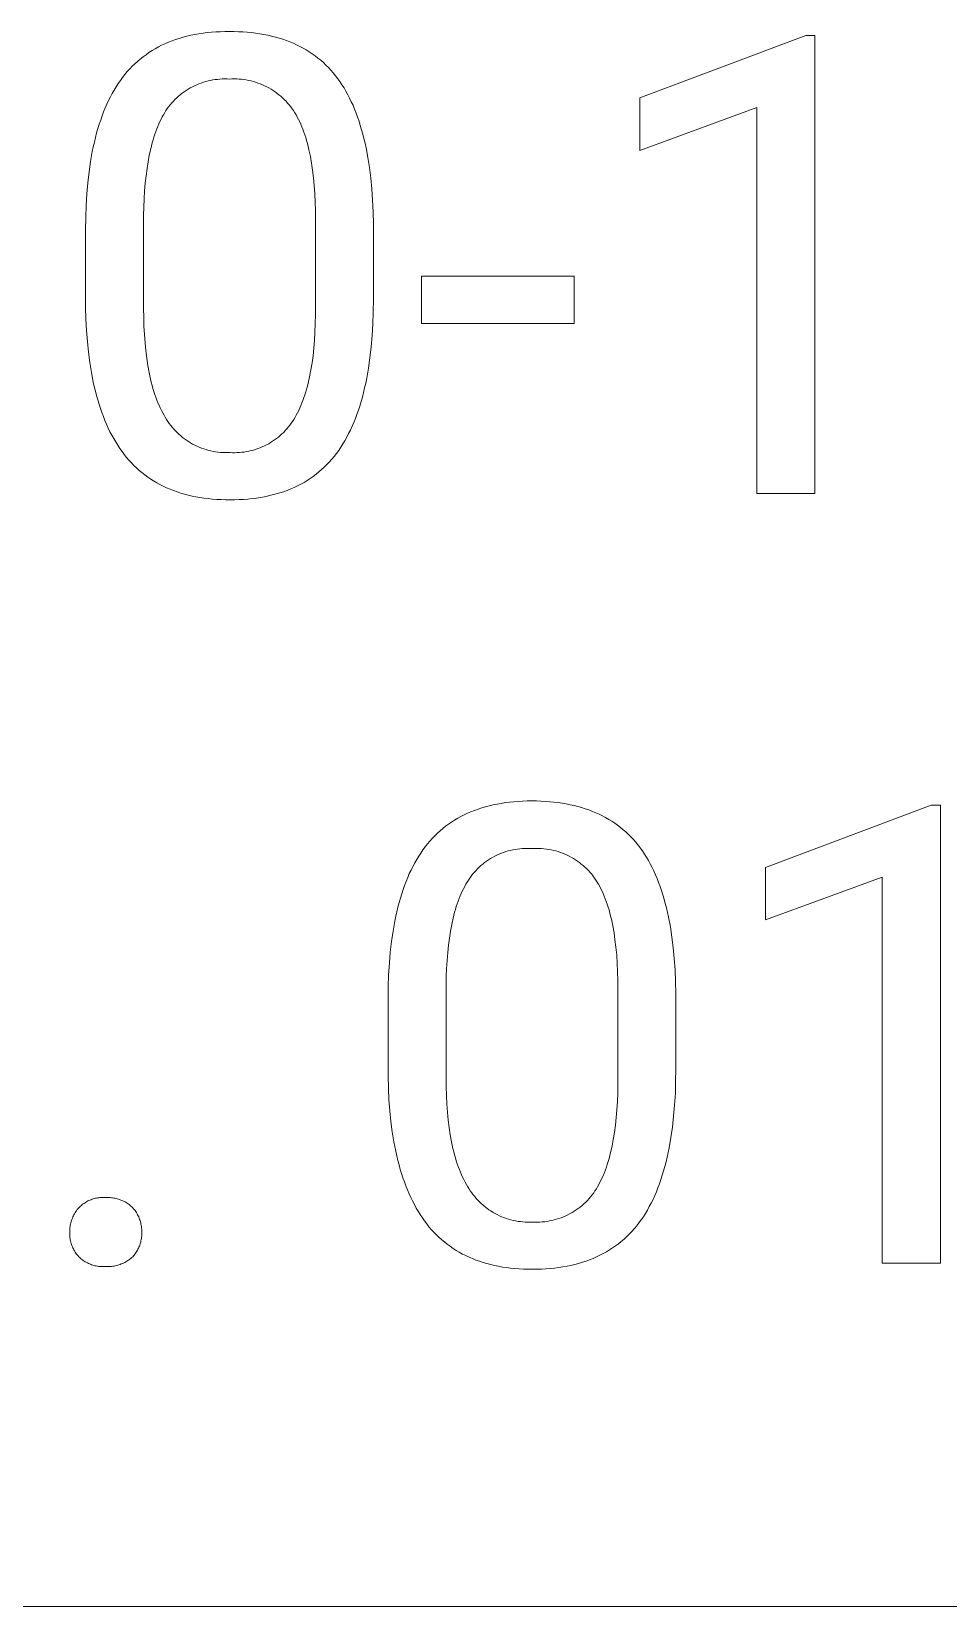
# Model space of a CAD drawing. Header units: millimetres. Extents: x -658 to 2773, y 81 to 2478.
# Drawn here: x 2006.7 to 2072.1, y 273.2 to 385.4 of the extents above; entities that cross this region are included whole.
import ezdxf

# ---------------------------------------------------------------- set-up
doc = ezdxf.new("R2010")
doc.units = ezdxf.units.MM
doc.header["$MEASUREMENT"] = 0
doc.layers.add('Domyślny', color=7, linetype='Continuous', true_color=0x000000)

msp = doc.modelspace()

# ---------------------------------------------------------------- linework, layer by layer
at = {"layer": 'Domyślny', "color": 18, "lineweight": 15, "true_color": 0x000000}
for p, q in [((2017.51, 385.02), (2017.78, 385.09)), ((2017.78, 385.09), (2018.06, 385.16)), ((2018.06, 385.16), (2018.34, 385.21)), ((2018.34, 385.21), (2018.63, 385.27)), ((2018.63, 385.27), (2018.93, 385.31)), ((2018.93, 385.31), (2019.23, 385.35)), ((2019.23, 385.35), (2019.53, 385.38)), ((2019.53, 385.38), (2019.84, 385.4)), ((2019.84, 385.4), (2020.16, 385.42)), ((2020.16, 385.42), (2020.48, 385.43)), ((2020.48, 385.43), (2020.81, 385.43)), ((2020.81, 385.43), (2021.14, 385.43)), ((2021.14, 385.43), (2021.46, 385.42)), ((2021.46, 385.42), (2021.77, 385.4)), ((2021.77, 385.4), (2022.08, 385.38)), ((2022.08, 385.38), (2022.39, 385.35)), ((2022.39, 385.35), (2022.68, 385.31)), ((2022.68, 385.31), (2022.98, 385.27)), ((2022.98, 385.27), (2023.26, 385.22)), ((2023.26, 385.22), (2023.55, 385.17)), ((2023.55, 385.17), (2023.82, 385.1)), ((2023.82, 385.1), (2024.09, 385.04)), ((2024.09, 385.04), (2024.36, 384.96)), ((2050.06, 380.7), (2061.88, 385.14)), ((2061.88, 385.14), (2062.53, 385.14)), ((2062.53, 385.14), (2062.53, 352.5)), ((2014.87, 383.78), (2015.08, 383.93)), ((2015.08, 383.93), (2015.3, 384.07)), ((2015.3, 384.07), (2015.52, 384.2)), ((2015.52, 384.2), (2015.75, 384.33)), ((2015.75, 384.33), (2015.98, 384.45)), ((2015.98, 384.45), (2016.22, 384.56)), ((2016.22, 384.56), (2016.47, 384.67)), ((2016.47, 384.67), (2016.72, 384.76)), ((2016.72, 384.76), (2016.98, 384.86)), ((2016.98, 384.86), (2017.24, 384.94)), ((2017.24, 384.94), (2017.51, 385.02)), ((2024.36, 384.96), (2024.62, 384.88)), ((2024.62, 384.88), (2024.87, 384.79)), ((2024.87, 384.79), (2025.12, 384.69)), ((2025.12, 384.69), (2025.37, 384.59)), ((2025.37, 384.59), (2025.6, 384.48)), ((2025.6, 384.48), (2025.84, 384.37)), ((2025.84, 384.37), (2026.07, 384.25)), ((2026.07, 384.25), (2026.29, 384.12)), ((2026.29, 384.12), (2026.5, 383.99)), ((2026.5, 383.99), (2026.72, 383.84)), ((2013.71, 382.76), (2013.89, 382.95)), ((2013.89, 382.95), (2014.07, 383.13)), ((2014.07, 383.13), (2014.26, 383.3)), ((2014.26, 383.3), (2014.46, 383.47)), ((2014.46, 383.47), (2014.66, 383.63)), ((2014.66, 383.63), (2014.87, 383.78)), ((2026.72, 383.84), (2026.92, 383.7)), ((2026.92, 383.7), (2027.12, 383.54)), ((2027.12, 383.54), (2027.32, 383.38)), ((2027.32, 383.38), (2027.51, 383.22)), ((2027.51, 383.22), (2027.69, 383.04)), ((2027.69, 383.04), (2027.87, 382.86)), ((2027.87, 382.86), (2028.04, 382.67)), ((2012.74, 381.5), (2012.89, 381.73)), ((2012.89, 381.73), (2013.04, 381.95)), ((2013.04, 381.95), (2013.2, 382.16)), ((2013.2, 382.16), (2013.36, 382.37)), ((2013.36, 382.37), (2013.53, 382.57)), ((2013.53, 382.57), (2013.71, 382.76)), ((2018.64, 381.7), (2018.48, 381.64)), ((2018.8, 381.76), (2018.64, 381.7)), ((2018.96, 381.82), (2018.8, 381.76)), ((2019.12, 381.87), (2018.96, 381.82)), ((2019.29, 381.91), (2019.12, 381.87)), ((2019.45, 381.95), (2019.29, 381.91)), ((2019.62, 381.98), (2019.45, 381.95)), ((2019.79, 382), (2019.62, 381.98)), ((2019.96, 382.02), (2019.79, 382)), ((2020.13, 382.04), (2019.96, 382.02)), ((2020.3, 382.05), (2020.13, 382.04)), ((2020.47, 382.05), (2020.3, 382.05)), ((2020.64, 382.05), (2020.47, 382.05)), ((2020.81, 382.04), (2020.64, 382.05)), ((2020.98, 382.05), (2020.81, 382.04)), ((2021.16, 382.05), (2020.98, 382.05)), ((2021.33, 382.05), (2021.16, 382.05)), ((2021.5, 382.04), (2021.33, 382.05)), ((2021.67, 382.03), (2021.5, 382.04)), ((2021.84, 382), (2021.67, 382.03)), ((2022.01, 381.98), (2021.84, 382)), ((2022.18, 381.95), (2022.01, 381.98)), ((2022.35, 381.91), (2022.18, 381.95)), ((2022.52, 381.87), (2022.35, 381.91)), ((2022.68, 381.82), (2022.52, 381.87)), ((2022.84, 381.76), (2022.68, 381.82)), ((2023.01, 381.7), (2022.84, 381.76)), ((2023.16, 381.64), (2023.01, 381.7)), ((2028.04, 382.67), (2028.21, 382.48)), ((2028.21, 382.48), (2028.38, 382.28)), ((2028.38, 382.28), (2028.53, 382.07)), ((2028.53, 382.07), (2028.69, 381.86)), ((2028.69, 381.86), (2028.83, 381.64)), ((2012.2, 380.51), (2012.33, 380.77)), ((2012.33, 380.77), (2012.46, 381.02)), ((2012.46, 381.02), (2012.6, 381.26)), ((2012.6, 381.26), (2012.74, 381.5)), ((2016.93, 380.59), (2016.82, 380.47)), ((2017.06, 380.71), (2016.93, 380.59)), ((2017.18, 380.82), (2017.06, 380.71)), ((2017.31, 380.93), (2017.18, 380.82)), ((2017.45, 381.04), (2017.31, 380.93)), ((2017.59, 381.14), (2017.45, 381.04)), ((2017.73, 381.23), (2017.59, 381.14)), ((2017.87, 381.32), (2017.73, 381.23)), ((2018.02, 381.41), (2017.87, 381.32)), ((2018.17, 381.49), (2018.02, 381.41)), ((2018.32, 381.57), (2018.17, 381.49)), ((2018.48, 381.64), (2018.32, 381.57)), ((2023.32, 381.57), (2023.16, 381.64)), ((2023.48, 381.49), (2023.32, 381.57)), ((2023.63, 381.41), (2023.48, 381.49)), ((2023.78, 381.32), (2023.63, 381.41)), ((2023.92, 381.23), (2023.78, 381.32)), ((2024.07, 381.13), (2023.92, 381.23)), ((2024.2, 381.03), (2024.07, 381.13)), ((2024.34, 380.93), (2024.2, 381.03)), ((2024.47, 380.82), (2024.34, 380.93)), ((2024.6, 380.7), (2024.47, 380.82)), ((2024.72, 380.58), (2024.6, 380.7)), ((2024.85, 380.46), (2024.72, 380.58)), ((2028.83, 381.64), (2028.98, 381.41)), ((2028.98, 381.41), (2029.11, 381.18)), ((2029.11, 381.18), (2029.25, 380.93)), ((2029.25, 380.93), (2029.37, 380.69)), ((2029.37, 380.69), (2029.5, 380.43)), ((2050.06, 376.96), (2050.06, 380.7)), ((2011.74, 379.41), (2011.85, 379.7)), ((2011.85, 379.7), (2011.96, 379.98)), ((2011.96, 379.98), (2012.08, 380.25)), ((2012.08, 380.25), (2012.2, 380.51)), ((2016.11, 379.5), (2016.02, 379.34)), ((2016.2, 379.65), (2016.11, 379.5)), ((2016.29, 379.8), (2016.2, 379.65)), ((2016.38, 379.94), (2016.29, 379.8)), ((2016.48, 380.07), (2016.38, 379.94)), ((2016.59, 380.21), (2016.48, 380.07)), ((2016.7, 380.34), (2016.59, 380.21)), ((2016.82, 380.47), (2016.7, 380.34)), ((2024.96, 380.33), (2024.85, 380.46)), ((2025.07, 380.2), (2024.96, 380.33)), ((2025.18, 380.07), (2025.07, 380.2)), ((2025.28, 379.93), (2025.18, 380.07)), ((2025.38, 379.79), (2025.28, 379.93)), ((2025.47, 379.64), (2025.38, 379.79)), ((2025.56, 379.49), (2025.47, 379.64)), ((2025.65, 379.33), (2025.56, 379.49)), ((2029.5, 380.43), (2029.62, 380.17)), ((2029.62, 380.17), (2029.73, 379.89)), ((2029.73, 379.89), (2029.84, 379.62)), ((2029.84, 379.62), (2029.95, 379.33)), ((2058.39, 380.01), (2050.06, 376.96)), ((2058.39, 352.5), (2058.39, 380.01)), ((2011.35, 378.2), (2011.44, 378.51)), ((2011.44, 378.51), (2011.54, 378.82)), ((2011.54, 378.82), (2011.64, 379.12)), ((2011.64, 379.12), (2011.74, 379.41)), ((2015.56, 378.3), (2015.5, 378.11)), ((2015.63, 378.49), (2015.56, 378.3)), ((2015.7, 378.67), (2015.63, 378.49)), ((2015.78, 378.84), (2015.7, 378.67)), ((2015.86, 379.02), (2015.78, 378.84)), ((2015.94, 379.18), (2015.86, 379.02)), ((2016.02, 379.34), (2015.94, 379.18)), ((2025.74, 379.17), (2025.65, 379.33)), ((2025.82, 379), (2025.74, 379.17)), ((2025.9, 378.82), (2025.82, 379)), ((2025.97, 378.64), (2025.9, 378.82)), ((2026.05, 378.46), (2025.97, 378.64)), ((2026.12, 378.26), (2026.05, 378.46)), ((2029.95, 379.33), (2030.05, 379.04)), ((2030.05, 379.04), (2030.14, 378.74)), ((2030.14, 378.74), (2030.23, 378.43)), ((2030.23, 378.43), (2030.32, 378.12)), ((2011.04, 376.87), (2011.11, 377.21)), ((2011.11, 377.21), (2011.19, 377.55)), ((2011.19, 377.55), (2011.27, 377.87)), ((2011.27, 377.87), (2011.35, 378.2)), ((2015.25, 377.29), (2015.2, 377.07)), ((2015.31, 377.5), (2015.25, 377.29)), ((2015.37, 377.71), (2015.31, 377.5)), ((2015.43, 377.91), (2015.37, 377.71)), ((2015.5, 378.11), (2015.43, 377.91)), ((2026.18, 378.07), (2026.12, 378.26)), ((2026.25, 377.87), (2026.18, 378.07)), ((2026.31, 377.66), (2026.25, 377.87)), ((2026.37, 377.44), (2026.31, 377.66)), ((2026.43, 377.23), (2026.37, 377.44)), ((2026.48, 377), (2026.43, 377.23)), ((2030.32, 378.12), (2030.4, 377.8)), ((2030.4, 377.8), (2030.48, 377.47)), ((2030.48, 377.47), (2030.55, 377.14)), ((2010.81, 375.42), (2010.91, 376.16)), ((2010.91, 376.16), (2011.04, 376.87)), ((2015.01, 376.15), (2014.94, 375.66)), ((2015.1, 376.62), (2015.01, 376.15)), ((2015.2, 377.07), (2015.1, 376.62)), ((2026.58, 376.53), (2026.48, 377)), ((2026.66, 376.05), (2026.58, 376.53)), ((2030.55, 377.14), (2030.68, 376.45)), ((2030.68, 376.45), (2030.79, 375.73)), ((2010.72, 374.65), (2010.81, 375.42)), ((2014.87, 375.15), (2014.81, 374.62)), ((2014.94, 375.66), (2014.87, 375.15)), ((2026.74, 375.54), (2026.66, 376.05)), ((2026.8, 375), (2026.74, 375.54)), ((2026.85, 374.45), (2026.8, 375)), ((2030.79, 375.73), (2030.89, 374.98)), ((2030.89, 374.98), (2030.96, 374.21)), ((2010.6, 373.03), (2010.65, 373.86)), ((2010.65, 373.86), (2010.72, 374.65)), ((2014.77, 374.07), (2014.73, 373.5)), ((2014.81, 374.62), (2014.77, 374.07)), ((2026.89, 373.87), (2026.85, 374.45)), ((2026.92, 373.27), (2026.89, 373.87)), ((2030.96, 374.21), (2031.02, 373.4)), ((2010.57, 372.18), (2010.6, 373.03)), ((2014.71, 372.92), (2014.7, 372.31)), ((2014.73, 373.5), (2014.71, 372.92)), ((2026.94, 372.64), (2026.92, 373.27)), ((2031.02, 373.4), (2031.05, 372.57)), ((2010.56, 371.3), (2010.57, 372.18)), ((2014.7, 372.31), (2014.7, 365.7)), ((2026.95, 372), (2026.94, 372.64)), ((2026.95, 365.24), (2026.95, 372)), ((2031.05, 372.57), (2031.07, 371.71)), ((2031.07, 371.71), (2031.07, 366.35)), ((2010.56, 365.79), (2010.56, 371.3)), ((2034.49, 364.62), (2034.49, 367.99)), ((2034.49, 367.99), (2045.38, 367.99)), ((2045.38, 367.99), (2045.38, 364.62)), ((2031.07, 366.35), (2031.06, 365.46)), ((2010.59, 364.95), (2010.56, 365.79)), ((2010.63, 364.13), (2010.59, 364.95)), ((2014.7, 365.7), (2014.71, 365.06)), ((2014.71, 365.06), (2014.72, 364.43)), ((2026.93, 364.61), (2026.95, 365.24)), ((2031.06, 365.46), (2031.03, 364.6)), ((2010.69, 363.34), (2010.63, 364.13)), ((2014.72, 364.43), (2014.75, 363.83)), ((2014.75, 363.83), (2014.8, 363.25)), ((2026.87, 363.42), (2026.91, 364.01)), ((2026.91, 364.01), (2026.93, 364.61)), ((2030.98, 363.76), (2030.92, 362.96)), ((2031.03, 364.6), (2030.98, 363.76)), ((2045.38, 364.62), (2034.49, 364.62)), ((2010.76, 362.58), (2010.69, 363.34)), ((2010.86, 361.85), (2010.76, 362.58)), ((2014.8, 363.25), (2014.85, 362.69)), ((2014.85, 362.69), (2014.92, 362.15)), ((2026.77, 362.32), (2026.82, 362.86)), ((2026.82, 362.86), (2026.87, 363.42)), ((2030.92, 362.96), (2030.83, 362.18)), ((2010.98, 361.14), (2010.86, 361.85)), ((2014.92, 362.15), (2014.99, 361.63)), ((2014.99, 361.63), (2015.09, 361.13)), ((2026.62, 361.31), (2026.7, 361.81)), ((2026.7, 361.81), (2026.77, 362.32)), ((2030.83, 362.18), (2030.72, 361.44)), ((2011.11, 360.45), (2010.98, 361.14)), ((2011.18, 360.12), (2011.11, 360.45)), ((2015.09, 361.13), (2015.19, 360.66)), ((2015.19, 360.66), (2015.24, 360.43)), ((2015.24, 360.43), (2015.3, 360.2)), ((2026.37, 360.16), (2026.42, 360.38)), ((2026.42, 360.38), (2026.53, 360.83)), ((2026.53, 360.83), (2026.62, 361.31)), ((2030.53, 360.37), (2030.45, 360.03)), ((2030.6, 360.72), (2030.53, 360.37)), ((2030.72, 361.44), (2030.6, 360.72)), ((2011.26, 359.8), (2011.18, 360.12)), ((2011.34, 359.48), (2011.26, 359.8)), ((2011.43, 359.17), (2011.34, 359.48)), ((2015.3, 360.2), (2015.36, 359.99)), ((2015.36, 359.99), (2015.43, 359.77)), ((2015.43, 359.77), (2015.5, 359.56)), ((2015.5, 359.56), (2015.57, 359.36)), ((2015.57, 359.36), (2015.64, 359.16)), ((2026.05, 359.14), (2026.12, 359.34)), ((2026.12, 359.34), (2026.19, 359.53)), ((2026.19, 359.53), (2026.25, 359.74)), ((2026.25, 359.74), (2026.31, 359.95)), ((2026.31, 359.95), (2026.37, 360.16)), ((2030.29, 359.37), (2030.2, 359.05)), ((2030.37, 359.7), (2030.29, 359.37)), ((2030.45, 360.03), (2030.37, 359.7)), ((2011.52, 358.86), (2011.43, 359.17)), ((2011.62, 358.56), (2011.52, 358.86)), ((2011.72, 358.27), (2011.62, 358.56)), ((2011.83, 357.99), (2011.72, 358.27)), ((2015.64, 359.16), (2015.72, 358.97)), ((2015.72, 358.97), (2015.8, 358.79)), ((2015.8, 358.79), (2015.88, 358.6)), ((2015.88, 358.6), (2015.97, 358.43)), ((2015.97, 358.43), (2016.06, 358.26)), ((2016.06, 358.26), (2016.15, 358.09)), ((2016.15, 358.09), (2016.24, 357.94)), ((2025.49, 357.94), (2025.58, 358.09)), ((2025.58, 358.09), (2025.67, 358.26)), ((2025.67, 358.26), (2025.75, 358.42)), ((2025.75, 358.42), (2025.83, 358.6)), ((2025.83, 358.6), (2025.91, 358.77)), ((2025.91, 358.77), (2025.98, 358.96)), ((2025.98, 358.96), (2026.05, 359.14)), ((2029.9, 358.14), (2029.8, 357.85)), ((2030.01, 358.44), (2029.9, 358.14)), ((2030.11, 358.74), (2030.01, 358.44)), ((2030.2, 359.05), (2030.11, 358.74)), ((2011.94, 357.71), (2011.83, 357.99)), ((2012.06, 357.44), (2011.94, 357.71)), ((2012.18, 357.17), (2012.06, 357.44)), ((2012.3, 356.91), (2012.18, 357.17)), ((2016.24, 357.94), (2016.33, 357.79)), ((2016.33, 357.79), (2016.42, 357.64)), ((2016.42, 357.64), (2016.52, 357.5)), ((2016.52, 357.5), (2016.63, 357.36)), ((2016.63, 357.36), (2016.73, 357.23)), ((2016.73, 357.23), (2016.85, 357.1)), ((2016.85, 357.1), (2016.96, 356.97)), ((2016.96, 356.97), (2017.09, 356.85)), ((2024.68, 356.86), (2024.79, 356.99)), ((2024.79, 356.99), (2024.91, 357.11)), ((2024.91, 357.11), (2025.01, 357.24)), ((2025.01, 357.24), (2025.12, 357.37)), ((2025.12, 357.37), (2025.22, 357.51)), ((2025.22, 357.51), (2025.31, 357.64)), ((2025.31, 357.64), (2025.4, 357.79)), ((2025.4, 357.79), (2025.49, 357.94)), ((2029.44, 357.03), (2029.31, 356.77)), ((2029.56, 357.3), (2029.44, 357.03)), ((2029.68, 357.57), (2029.56, 357.3)), ((2029.8, 357.85), (2029.68, 357.57)), ((2012.43, 356.66), (2012.3, 356.91)), ((2012.57, 356.42), (2012.43, 356.66)), ((2012.71, 356.18), (2012.57, 356.42)), ((2012.85, 355.95), (2012.71, 356.18)), ((2013, 355.72), (2012.85, 355.95)), ((2017.09, 356.85), (2017.21, 356.73)), ((2017.21, 356.73), (2017.34, 356.61)), ((2017.34, 356.61), (2017.47, 356.5)), ((2017.47, 356.5), (2017.61, 356.4)), ((2017.61, 356.4), (2017.75, 356.3)), ((2017.75, 356.3), (2017.9, 356.2)), ((2017.9, 356.2), (2018.04, 356.11)), ((2018.04, 356.11), (2018.19, 356.03)), ((2018.19, 356.03), (2018.35, 355.95)), ((2018.35, 355.95), (2018.5, 355.87)), ((2018.5, 355.87), (2018.66, 355.8)), ((2023.15, 355.83), (2023.31, 355.9)), ((2023.31, 355.9), (2023.46, 355.97)), ((2023.46, 355.97), (2023.61, 356.05)), ((2023.61, 356.05), (2023.75, 356.14)), ((2023.75, 356.14), (2023.89, 356.23)), ((2023.89, 356.23), (2024.03, 356.32)), ((2024.03, 356.32), (2024.17, 356.42)), ((2024.17, 356.42), (2024.3, 356.53)), ((2024.3, 356.53), (2024.43, 356.64)), ((2024.43, 356.64), (2024.55, 356.75)), ((2024.55, 356.75), (2024.68, 356.86)), ((2028.9, 356.04), (2028.75, 355.81)), ((2029.04, 356.27), (2028.9, 356.04)), ((2029.18, 356.52), (2029.04, 356.27)), ((2029.31, 356.77), (2029.18, 356.52)), ((2013.16, 355.5), (2013, 355.72)), ((2013.32, 355.29), (2013.16, 355.5)), ((2013.48, 355.08), (2013.32, 355.29)), ((2013.65, 354.88), (2013.48, 355.08)), ((2013.83, 354.69), (2013.65, 354.88)), ((2018.66, 355.8), (2018.82, 355.74)), ((2018.82, 355.74), (2018.98, 355.68)), ((2018.98, 355.68), (2019.15, 355.63)), ((2019.15, 355.63), (2019.32, 355.58)), ((2019.32, 355.58), (2019.48, 355.54)), ((2019.48, 355.54), (2019.65, 355.5)), ((2019.65, 355.5), (2019.82, 355.47)), ((2019.82, 355.47), (2019.99, 355.45)), ((2019.99, 355.45), (2020.17, 355.43)), ((2020.17, 355.43), (2020.34, 355.42)), ((2020.34, 355.42), (2020.51, 355.42)), ((2020.51, 355.42), (2020.68, 355.42)), ((2020.68, 355.42), (2020.86, 355.42)), ((2020.86, 355.42), (2021.03, 355.41)), ((2021.03, 355.41), (2021.19, 355.41)), ((2021.19, 355.41), (2021.36, 355.42)), ((2021.36, 355.42), (2021.53, 355.43)), ((2021.53, 355.43), (2021.7, 355.44)), ((2021.7, 355.44), (2021.86, 355.46)), ((2021.86, 355.46), (2022.03, 355.49)), ((2022.03, 355.49), (2022.2, 355.52)), ((2022.2, 355.52), (2022.36, 355.56)), ((2022.36, 355.56), (2022.52, 355.6)), ((2022.52, 355.6), (2022.68, 355.65)), ((2022.68, 355.65), (2022.84, 355.7)), ((2022.84, 355.7), (2023, 355.76)), ((2023, 355.76), (2023.15, 355.83)), ((2027.94, 354.75), (2027.76, 354.57)), ((2028.11, 354.95), (2027.94, 354.75)), ((2028.28, 355.15), (2028.11, 354.95)), ((2028.44, 355.36), (2028.28, 355.15)), ((2028.6, 355.58), (2028.44, 355.36)), ((2028.75, 355.81), (2028.6, 355.58)), ((2014.01, 354.51), (2013.83, 354.69)), ((2014.19, 354.33), (2014.01, 354.51)), ((2014.38, 354.15), (2014.19, 354.33)), ((2014.58, 353.99), (2014.38, 354.15)), ((2014.78, 353.83), (2014.58, 353.99)), ((2014.99, 353.68), (2014.78, 353.83)), ((2015.2, 353.53), (2014.99, 353.68)), ((2026.78, 353.72), (2026.57, 353.57)), ((2026.99, 353.88), (2026.78, 353.72)), ((2027.19, 354.04), (2026.99, 353.88)), ((2027.38, 354.21), (2027.19, 354.04)), ((2027.57, 354.38), (2027.38, 354.21)), ((2027.76, 354.57), (2027.57, 354.38)), ((2015.41, 353.4), (2015.2, 353.53)), ((2015.64, 353.27), (2015.41, 353.4)), ((2015.86, 353.14), (2015.64, 353.27)), ((2016.1, 353.02), (2015.86, 353.14)), ((2016.33, 352.91), (2016.1, 353.02)), ((2016.58, 352.81), (2016.33, 352.91)), ((2016.83, 352.71), (2016.58, 352.81)), ((2017.08, 352.62), (2016.83, 352.71)), ((2017.34, 352.54), (2017.08, 352.62)), ((2017.6, 352.46), (2017.34, 352.54)), ((2024.41, 352.55), (2024.15, 352.47)), ((2024.67, 352.63), (2024.41, 352.55)), ((2024.93, 352.73), (2024.67, 352.63)), ((2025.18, 352.83), (2024.93, 352.73)), ((2025.42, 352.93), (2025.18, 352.83)), ((2025.66, 353.05), (2025.42, 352.93)), ((2025.9, 353.17), (2025.66, 353.05)), ((2026.13, 353.3), (2025.9, 353.17)), ((2026.35, 353.43), (2026.13, 353.3)), ((2026.57, 353.57), (2026.35, 353.43)), ((2062.53, 352.5), (2058.39, 352.5)), ((2017.87, 352.39), (2017.6, 352.46)), ((2018.15, 352.32), (2017.87, 352.39)), ((2018.43, 352.27), (2018.15, 352.32)), ((2018.71, 352.22), (2018.43, 352.27)), ((2019, 352.17), (2018.71, 352.22)), ((2019.3, 352.14), (2019, 352.17)), ((2019.6, 352.11), (2019.3, 352.14)), ((2019.91, 352.08), (2019.6, 352.11)), ((2020.22, 352.07), (2019.91, 352.08)), ((2020.54, 352.06), (2020.22, 352.07)), ((2020.86, 352.05), (2020.54, 352.06)), ((2021.18, 352.06), (2020.86, 352.05)), ((2021.5, 352.07), (2021.18, 352.06)), ((2021.82, 352.08), (2021.5, 352.07)), ((2022.13, 352.11), (2021.82, 352.08)), ((2022.43, 352.14), (2022.13, 352.11)), ((2022.73, 352.18), (2022.43, 352.14)), ((2023.03, 352.22), (2022.73, 352.18)), ((2023.31, 352.27), (2023.03, 352.22)), ((2023.6, 352.33), (2023.31, 352.27)), ((2023.87, 352.4), (2023.6, 352.33)), ((2024.15, 352.47), (2023.87, 352.4)), ((2038.53, 330.01), (2038.79, 330.1)), ((2038.79, 330.1), (2039.06, 330.18)), ((2039.06, 330.18), (2039.33, 330.25)), ((2039.33, 330.25), (2039.61, 330.31)), ((2039.61, 330.31), (2039.9, 330.37)), ((2039.9, 330.37), (2040.18, 330.42)), ((2040.18, 330.42), (2040.48, 330.47)), ((2040.48, 330.47), (2040.78, 330.5)), ((2040.78, 330.5), (2041.09, 330.53)), ((2041.09, 330.53), (2041.4, 330.56)), ((2041.4, 330.56), (2041.71, 330.58)), ((2041.71, 330.58), (2042.04, 330.59)), ((2042.04, 330.59), (2042.37, 330.59)), ((2042.37, 330.59), (2042.69, 330.59)), ((2042.69, 330.59), (2043.01, 330.58)), ((2043.01, 330.58), (2043.33, 330.56)), ((2043.33, 330.56), (2043.64, 330.54)), ((2043.64, 330.54), (2043.94, 330.51)), ((2043.94, 330.51), (2044.24, 330.47)), ((2044.24, 330.47), (2044.53, 330.43)), ((2044.53, 330.43), (2044.82, 330.38)), ((2044.82, 330.38), (2045.1, 330.32)), ((2045.1, 330.32), (2045.38, 330.26)), ((2045.38, 330.26), (2045.65, 330.19)), ((2045.65, 330.19), (2045.91, 330.12)), ((2045.91, 330.12), (2046.17, 330.04)), ((2046.17, 330.04), (2046.43, 329.95)), ((2059.01, 325.86), (2070.83, 330.29)), ((2070.83, 330.29), (2071.48, 330.29)), ((2071.48, 330.29), (2071.48, 297.65)), ((2036.22, 328.79), (2036.42, 328.94)), ((2036.42, 328.94), (2036.63, 329.09)), ((2036.63, 329.09), (2036.85, 329.23)), ((2036.85, 329.23), (2037.08, 329.36)), ((2037.08, 329.36), (2037.3, 329.49)), ((2037.3, 329.49), (2037.54, 329.6)), ((2037.54, 329.6), (2037.78, 329.72)), ((2037.78, 329.72), (2038.02, 329.82)), ((2038.02, 329.82), (2038.28, 329.92)), ((2038.28, 329.92), (2038.53, 330.01)), ((2046.43, 329.95), (2046.68, 329.85)), ((2046.68, 329.85), (2046.92, 329.75)), ((2046.92, 329.75), (2047.16, 329.64)), ((2047.16, 329.64), (2047.39, 329.53)), ((2047.39, 329.53), (2047.62, 329.41)), ((2047.62, 329.41), (2047.84, 329.28)), ((2047.84, 329.28), (2048.06, 329.15)), ((2048.06, 329.15), (2048.27, 329.01)), ((2048.27, 329.01), (2048.48, 328.86)), ((2035.09, 327.73), (2035.26, 327.92)), ((2035.26, 327.92), (2035.44, 328.11)), ((2035.44, 328.11), (2035.63, 328.29)), ((2035.63, 328.29), (2035.82, 328.46)), ((2035.82, 328.46), (2036.01, 328.63)), ((2036.01, 328.63), (2036.22, 328.79)), ((2048.48, 328.86), (2048.68, 328.71)), ((2048.68, 328.71), (2048.87, 328.54)), ((2048.87, 328.54), (2049.06, 328.38)), ((2049.06, 328.38), (2049.25, 328.21)), ((2049.25, 328.21), (2049.42, 328.03)), ((2049.42, 328.03), (2049.6, 327.84)), ((2049.6, 327.84), (2049.77, 327.65)), ((2034.3, 326.66), (2034.45, 326.88)), ((2034.45, 326.88), (2034.6, 327.11)), ((2034.6, 327.11), (2034.76, 327.32)), ((2034.76, 327.32), (2034.92, 327.53)), ((2034.92, 327.53), (2035.09, 327.73)), ((2039.88, 326.73), (2039.72, 326.65)), ((2040.03, 326.8), (2039.88, 326.73)), ((2040.19, 326.86), (2040.03, 326.8)), ((2040.35, 326.92), (2040.19, 326.86)), ((2040.51, 326.98), (2040.35, 326.92)), ((2040.67, 327.03), (2040.51, 326.98)), ((2040.84, 327.07), (2040.67, 327.03)), ((2041.01, 327.11), (2040.84, 327.07)), ((2041.17, 327.14), (2041.01, 327.11)), ((2041.34, 327.16), (2041.17, 327.14)), ((2041.51, 327.18), (2041.34, 327.16)), ((2041.68, 327.2), (2041.51, 327.18)), ((2041.85, 327.21), (2041.68, 327.2)), ((2042.02, 327.21), (2041.85, 327.21)), ((2042.2, 327.21), (2042.02, 327.21)), ((2042.37, 327.2), (2042.2, 327.21)), ((2042.54, 327.21), (2042.37, 327.2)), ((2042.71, 327.21), (2042.54, 327.21)), ((2042.88, 327.21), (2042.71, 327.21)), ((2043.05, 327.2), (2042.88, 327.21)), ((2043.22, 327.18), (2043.05, 327.2)), ((2043.4, 327.16), (2043.22, 327.18)), ((2043.57, 327.14), (2043.4, 327.16)), ((2043.73, 327.11), (2043.57, 327.14)), ((2043.9, 327.07), (2043.73, 327.11)), ((2044.07, 327.03), (2043.9, 327.07)), ((2044.23, 326.98), (2044.07, 327.03)), ((2044.4, 326.92), (2044.23, 326.98)), ((2044.56, 326.86), (2044.4, 326.92)), ((2044.72, 326.8), (2044.56, 326.86)), ((2044.87, 326.73), (2044.72, 326.8)), ((2045.03, 326.65), (2044.87, 326.73)), ((2049.77, 327.65), (2049.93, 327.45)), ((2049.93, 327.45), (2050.09, 327.24)), ((2050.09, 327.24), (2050.24, 327.03)), ((2050.24, 327.03), (2050.39, 326.81)), ((2050.39, 326.81), (2050.53, 326.58)), ((2033.63, 325.41), (2033.76, 325.67)), ((2033.76, 325.67), (2033.89, 325.93)), ((2033.89, 325.93), (2034.02, 326.18)), ((2034.02, 326.18), (2034.16, 326.42)), ((2034.16, 326.42), (2034.3, 326.66)), ((2038.37, 325.62), (2038.25, 325.5)), ((2038.49, 325.75), (2038.37, 325.62)), ((2038.61, 325.87), (2038.49, 325.75)), ((2038.74, 325.98), (2038.61, 325.87)), ((2038.87, 326.09), (2038.74, 325.98)), ((2039, 326.2), (2038.87, 326.09)), ((2039.14, 326.3), (2039, 326.2)), ((2039.28, 326.39), (2039.14, 326.3)), ((2039.42, 326.48), (2039.28, 326.39)), ((2039.57, 326.57), (2039.42, 326.48)), ((2039.72, 326.65), (2039.57, 326.57)), ((2045.18, 326.57), (2045.03, 326.65)), ((2045.33, 326.49), (2045.18, 326.57)), ((2045.48, 326.39), (2045.33, 326.49)), ((2045.62, 326.3), (2045.48, 326.39)), ((2045.76, 326.2), (2045.62, 326.3)), ((2045.89, 326.09), (2045.76, 326.2)), ((2046.03, 325.98), (2045.89, 326.09)), ((2046.15, 325.87), (2046.03, 325.98)), ((2046.28, 325.75), (2046.15, 325.87)), ((2046.4, 325.63), (2046.28, 325.75)), ((2046.51, 325.5), (2046.4, 325.63)), ((2050.53, 326.58), (2050.67, 326.35)), ((2050.67, 326.35), (2050.8, 326.1)), ((2050.8, 326.1), (2050.93, 325.85)), ((2050.93, 325.85), (2051.05, 325.6)), ((2051.05, 325.6), (2051.17, 325.33)), ((2059.01, 322.11), (2059.01, 325.86)), ((2033.19, 324.28), (2033.29, 324.57)), ((2033.29, 324.57), (2033.4, 324.86)), ((2033.4, 324.86), (2033.52, 325.13)), ((2033.52, 325.13), (2033.63, 325.41)), ((2037.58, 324.5), (2037.49, 324.34)), ((2037.66, 324.66), (2037.58, 324.5)), ((2037.75, 324.81), (2037.66, 324.66)), ((2037.84, 324.95), (2037.75, 324.81)), ((2037.94, 325.09), (2037.84, 324.95)), ((2038.04, 325.23), (2037.94, 325.09)), ((2038.14, 325.37), (2038.04, 325.23)), ((2038.25, 325.5), (2038.14, 325.37)), ((2046.63, 325.37), (2046.51, 325.5)), ((2046.73, 325.23), (2046.63, 325.37)), ((2046.84, 325.1), (2046.73, 325.23)), ((2046.93, 324.95), (2046.84, 325.1)), ((2047.03, 324.81), (2046.93, 324.95)), ((2047.12, 324.66), (2047.03, 324.81)), ((2047.2, 324.5), (2047.12, 324.66)), ((2047.29, 324.33), (2047.2, 324.5)), ((2051.17, 325.33), (2051.29, 325.06)), ((2051.29, 325.06), (2051.4, 324.79)), ((2051.4, 324.79), (2051.5, 324.5)), ((2051.5, 324.5), (2051.6, 324.21)), ((2067.33, 325.16), (2059.01, 322.11)), ((2067.33, 297.65), (2067.33, 325.16)), ((2032.82, 323.03), (2032.91, 323.35)), ((2032.91, 323.35), (2033, 323.67)), ((2033, 323.67), (2033.09, 323.98)), ((2033.09, 323.98), (2033.19, 324.28)), ((2037.12, 323.46), (2037.05, 323.26)), ((2037.19, 323.64), (2037.12, 323.46)), ((2037.26, 323.82), (2037.19, 323.64)), ((2037.33, 324), (2037.26, 323.82)), ((2037.41, 324.17), (2037.33, 324)), ((2037.49, 324.34), (2037.41, 324.17)), ((2047.37, 324.16), (2047.29, 324.33)), ((2047.45, 323.99), (2047.37, 324.16)), ((2047.53, 323.81), (2047.45, 323.99)), ((2047.6, 323.62), (2047.53, 323.81)), ((2047.67, 323.43), (2047.6, 323.62)), ((2047.74, 323.23), (2047.67, 323.43)), ((2051.6, 324.21), (2051.7, 323.91)), ((2051.7, 323.91), (2051.79, 323.6)), ((2051.79, 323.6), (2051.87, 323.29)), ((2032.6, 322.02), (2032.67, 322.37)), ((2032.67, 322.37), (2032.74, 322.7)), ((2032.74, 322.7), (2032.82, 323.03)), ((2036.75, 322.23), (2036.66, 321.78)), ((2036.81, 322.45), (2036.75, 322.23)), ((2036.86, 322.66), (2036.81, 322.45)), ((2036.92, 322.86), (2036.86, 322.66)), ((2036.98, 323.07), (2036.92, 322.86)), ((2037.05, 323.26), (2036.98, 323.07)), ((2047.8, 323.03), (2047.74, 323.23)), ((2047.87, 322.82), (2047.8, 323.03)), ((2047.92, 322.6), (2047.87, 322.82)), ((2047.98, 322.38), (2047.92, 322.6)), ((2048.03, 322.16), (2047.98, 322.38)), ((2051.87, 323.29), (2051.96, 322.97)), ((2051.96, 322.97), (2052.03, 322.64)), ((2052.03, 322.64), (2052.1, 322.31)), ((2052.1, 322.31), (2052.24, 321.61)), ((2032.36, 320.58), (2032.47, 321.31)), ((2032.47, 321.31), (2032.6, 322.02)), ((2036.57, 321.31), (2036.49, 320.82)), ((2036.66, 321.78), (2036.57, 321.31)), ((2048.13, 321.69), (2048.03, 322.16)), ((2048.22, 321.2), (2048.13, 321.69)), ((2048.29, 320.69), (2048.22, 321.2)), ((2052.24, 321.61), (2052.35, 320.89)), ((2032.27, 319.81), (2032.36, 320.58)), ((2036.42, 320.31), (2036.37, 319.78)), ((2036.49, 320.82), (2036.42, 320.31)), ((2048.36, 320.16), (2048.29, 320.69)), ((2048.41, 319.6), (2048.36, 320.16)), ((2052.35, 320.89), (2052.44, 320.15)), ((2052.44, 320.15), (2052.51, 319.37)), ((2032.16, 318.19), (2032.21, 319.02)), ((2032.21, 319.02), (2032.27, 319.81)), ((2036.32, 319.23), (2036.29, 318.66)), ((2036.37, 319.78), (2036.32, 319.23)), ((2048.45, 319.03), (2048.41, 319.6)), ((2048.48, 318.42), (2048.45, 319.03)), ((2052.51, 319.37), (2052.57, 318.56)), ((2032.13, 317.34), (2032.16, 318.19)), ((2036.27, 318.07), (2036.25, 317.46)), ((2036.29, 318.66), (2036.27, 318.07)), ((2048.49, 317.8), (2048.48, 318.42)), ((2048.5, 317.16), (2048.49, 317.8)), ((2052.57, 318.56), (2052.61, 317.73)), ((2052.61, 317.73), (2052.62, 316.87)), ((2032.12, 316.46), (2032.13, 317.34)), ((2036.25, 317.46), (2036.25, 310.86)), ((2048.5, 310.39), (2048.5, 317.16)), ((2052.62, 316.87), (2052.62, 311.51)), ((2032.12, 310.95), (2032.12, 316.46)), ((2032.14, 310.11), (2032.12, 310.95)), ((2052.62, 311.51), (2052.61, 310.62)), ((2032.18, 309.3), (2032.14, 310.11)), ((2036.25, 310.86), (2036.26, 310.22)), ((2036.26, 310.22), (2036.28, 309.59)), ((2048.49, 309.77), (2048.5, 310.39)), ((2052.61, 310.62), (2052.59, 309.76)), ((2032.24, 308.51), (2032.18, 309.3)), ((2036.28, 309.59), (2036.31, 308.99)), ((2036.31, 308.99), (2036.35, 308.41)), ((2048.42, 308.58), (2048.46, 309.16)), ((2048.46, 309.16), (2048.49, 309.77)), ((2052.54, 308.92), (2052.47, 308.12)), ((2052.59, 309.76), (2052.54, 308.92)), ((2032.32, 307.75), (2032.24, 308.51)), ((2032.41, 307.01), (2032.32, 307.75)), ((2036.35, 308.41), (2036.4, 307.85)), ((2036.4, 307.85), (2036.47, 307.31)), ((2048.32, 307.48), (2048.38, 308.02)), ((2048.38, 308.02), (2048.42, 308.58)), ((2052.47, 308.12), (2052.38, 307.35)), ((2032.53, 306.3), (2032.41, 307.01)), ((2036.47, 307.31), (2036.55, 306.79)), ((2036.55, 306.79), (2036.64, 306.3)), ((2048.08, 305.99), (2048.17, 306.47)), ((2048.17, 306.47), (2048.25, 306.96)), ((2048.25, 306.96), (2048.32, 307.48)), ((2052.28, 306.6), (2052.15, 305.88)), ((2052.38, 307.35), (2052.28, 306.6)), ((2032.66, 305.62), (2032.53, 306.3)), ((2032.74, 305.29), (2032.66, 305.62)), ((2036.64, 306.3), (2036.74, 305.82)), ((2036.74, 305.82), (2036.8, 305.59)), ((2036.8, 305.59), (2036.86, 305.37)), ((2036.86, 305.37), (2036.92, 305.15)), ((2047.92, 305.32), (2047.98, 305.54)), ((2047.98, 305.54), (2048.08, 305.99)), ((2052.08, 305.54), (2052.01, 305.2)), ((2052.15, 305.88), (2052.08, 305.54)), ((2032.82, 304.96), (2032.74, 305.29)), ((2032.9, 304.65), (2032.82, 304.96)), ((2032.99, 304.33), (2032.9, 304.65)), ((2033.08, 304.03), (2032.99, 304.33)), ((2036.92, 305.15), (2036.98, 304.94)), ((2036.98, 304.94), (2037.05, 304.73)), ((2037.05, 304.73), (2037.12, 304.53)), ((2037.12, 304.53), (2037.2, 304.33)), ((2037.2, 304.33), (2037.27, 304.14)), ((2047.54, 304.11), (2047.61, 304.3)), ((2047.61, 304.3), (2047.68, 304.49)), ((2047.68, 304.49), (2047.74, 304.69)), ((2047.74, 304.69), (2047.8, 304.9)), ((2047.8, 304.9), (2047.87, 305.1)), ((2047.87, 305.1), (2047.92, 305.32)), ((2051.75, 304.22), (2051.66, 303.91)), ((2051.84, 304.54), (2051.75, 304.22)), ((2051.93, 304.86), (2051.84, 304.54)), ((2052.01, 305.2), (2051.93, 304.86)), ((2033.18, 303.73), (2033.08, 304.03)), ((2033.28, 303.44), (2033.18, 303.73)), ((2033.38, 303.15), (2033.28, 303.44)), ((2033.5, 302.88), (2033.38, 303.15)), ((2037.27, 304.14), (2037.35, 303.95)), ((2037.35, 303.95), (2037.43, 303.77)), ((2037.43, 303.77), (2037.52, 303.6)), ((2037.52, 303.6), (2037.61, 303.43)), ((2037.61, 303.43), (2037.7, 303.26)), ((2037.7, 303.26), (2037.8, 303.1)), ((2037.8, 303.1), (2037.88, 302.96)), ((2046.96, 302.94), (2047.05, 303.1)), ((2047.05, 303.1), (2047.14, 303.25)), ((2047.14, 303.25), (2047.22, 303.41)), ((2047.22, 303.41), (2047.3, 303.58)), ((2047.3, 303.58), (2047.38, 303.75)), ((2047.38, 303.75), (2047.46, 303.93)), ((2047.46, 303.93), (2047.54, 304.11)), ((2051.46, 303.31), (2051.35, 303.02)), ((2051.56, 303.6), (2051.46, 303.31)), ((2051.66, 303.91), (2051.56, 303.6)), ((2010.52, 301.96), (2010.59, 302)), ((2010.59, 302), (2010.66, 302.04)), ((2010.66, 302.04), (2010.73, 302.08)), ((2010.73, 302.08), (2010.8, 302.11)), ((2010.8, 302.11), (2010.87, 302.14)), ((2010.87, 302.14), (2010.95, 302.17)), ((2010.95, 302.17), (2011.03, 302.2)), ((2011.03, 302.2), (2011.1, 302.23)), ((2011.1, 302.23), (2011.18, 302.25)), ((2011.18, 302.25), (2011.26, 302.27)), ((2011.26, 302.27), (2011.34, 302.28)), ((2011.34, 302.28), (2011.42, 302.3)), ((2011.42, 302.3), (2011.5, 302.31)), ((2011.5, 302.31), (2011.58, 302.32)), ((2011.58, 302.32), (2011.66, 302.32)), ((2011.66, 302.32), (2011.74, 302.33)), ((2011.74, 302.33), (2011.82, 302.33)), ((2011.82, 302.33), (2011.9, 302.33)), ((2011.9, 302.33), (2011.98, 302.32)), ((2011.98, 302.32), (2012.06, 302.33)), ((2012.06, 302.33), (2012.15, 302.33)), ((2012.15, 302.33), (2012.23, 302.33)), ((2012.23, 302.33), (2012.32, 302.32)), ((2012.32, 302.32), (2012.4, 302.31)), ((2012.4, 302.31), (2012.49, 302.3)), ((2012.49, 302.3), (2012.57, 302.29)), ((2012.57, 302.29), (2012.66, 302.28)), ((2012.66, 302.28), (2012.74, 302.26)), ((2012.74, 302.26), (2012.82, 302.24)), ((2012.82, 302.24), (2012.91, 302.21)), ((2012.91, 302.21), (2012.99, 302.18)), ((2012.99, 302.18), (2013.07, 302.15)), ((2013.07, 302.15), (2013.15, 302.12)), ((2013.15, 302.12), (2013.22, 302.09)), ((2013.22, 302.09), (2013.3, 302.05)), ((2013.3, 302.05), (2013.38, 302.01)), ((2013.38, 302.01), (2013.45, 301.97)), ((2013.45, 301.97), (2013.52, 301.92)), ((2033.61, 302.6), (2033.5, 302.88)), ((2033.73, 302.34), (2033.61, 302.6)), ((2033.86, 302.08), (2033.73, 302.34)), ((2033.99, 301.83), (2033.86, 302.08)), ((2037.88, 302.96), (2037.98, 302.81)), ((2037.98, 302.81), (2038.08, 302.67)), ((2038.08, 302.67), (2038.18, 302.53)), ((2038.18, 302.53), (2038.29, 302.39)), ((2038.29, 302.39), (2038.4, 302.26)), ((2038.4, 302.26), (2038.52, 302.13)), ((2038.52, 302.13), (2038.64, 302.01)), ((2038.64, 302.01), (2038.76, 301.89)), ((2046.07, 301.88), (2046.2, 302)), ((2046.2, 302), (2046.32, 302.12)), ((2046.32, 302.12), (2046.44, 302.25)), ((2046.44, 302.25), (2046.55, 302.38)), ((2046.55, 302.38), (2046.66, 302.52)), ((2046.66, 302.52), (2046.77, 302.66)), ((2046.77, 302.66), (2046.86, 302.8)), ((2046.86, 302.8), (2046.96, 302.94)), ((2051, 302.19), (2050.87, 301.93)), ((2051.12, 302.46), (2051, 302.19)), ((2051.24, 302.74), (2051.12, 302.46)), ((2051.35, 303.02), (2051.24, 302.74)), ((2009.59, 300.77), (2009.62, 300.85)), ((2009.62, 300.85), (2009.65, 300.94)), ((2009.65, 300.94), (2009.69, 301.02)), ((2009.69, 301.02), (2009.73, 301.09)), ((2009.73, 301.09), (2009.77, 301.17)), ((2009.77, 301.17), (2009.82, 301.25)), ((2009.82, 301.25), (2009.87, 301.32)), ((2009.87, 301.32), (2009.92, 301.39)), ((2009.92, 301.39), (2009.97, 301.47)), ((2009.97, 301.47), (2010.02, 301.53)), ((2010.02, 301.53), (2010.08, 301.6)), ((2010.08, 301.6), (2010.14, 301.66)), ((2010.14, 301.66), (2010.2, 301.71)), ((2010.2, 301.71), (2010.26, 301.77)), ((2010.26, 301.77), (2010.32, 301.82)), ((2010.32, 301.82), (2010.39, 301.87)), ((2010.39, 301.87), (2010.45, 301.91)), ((2010.45, 301.91), (2010.52, 301.96)), ((2013.52, 301.92), (2013.59, 301.87)), ((2013.59, 301.87), (2013.66, 301.82)), ((2013.66, 301.82), (2013.73, 301.77)), ((2013.73, 301.77), (2013.79, 301.72)), ((2013.79, 301.72), (2013.86, 301.66)), ((2013.86, 301.66), (2013.92, 301.6)), ((2013.92, 301.6), (2013.98, 301.53)), ((2013.98, 301.53), (2014.03, 301.47)), ((2014.03, 301.47), (2014.09, 301.4)), ((2014.09, 301.4), (2014.14, 301.32)), ((2014.14, 301.32), (2014.18, 301.25)), ((2014.18, 301.25), (2014.23, 301.17)), ((2014.23, 301.17), (2014.27, 301.1)), ((2014.27, 301.1), (2014.31, 301.02)), ((2014.31, 301.02), (2014.35, 300.94)), ((2014.35, 300.94), (2014.38, 300.86)), ((2014.38, 300.86), (2014.41, 300.77)), ((2034.12, 301.58), (2033.99, 301.83)), ((2034.26, 301.35), (2034.12, 301.58)), ((2034.41, 301.11), (2034.26, 301.35)), ((2034.56, 300.89), (2034.41, 301.11)), ((2034.71, 300.67), (2034.56, 300.89)), ((2038.76, 301.89), (2038.89, 301.78)), ((2038.89, 301.78), (2039.03, 301.67)), ((2039.03, 301.67), (2039.16, 301.56)), ((2039.16, 301.56), (2039.3, 301.46)), ((2039.3, 301.46), (2039.45, 301.37)), ((2039.45, 301.37), (2039.6, 301.27)), ((2039.6, 301.27), (2039.75, 301.19)), ((2039.75, 301.19), (2039.9, 301.11)), ((2039.9, 301.11), (2040.06, 301.03)), ((2040.06, 301.03), (2040.21, 300.96)), ((2040.21, 300.96), (2040.37, 300.9)), ((2040.37, 300.9), (2040.54, 300.84)), ((2040.54, 300.84), (2040.7, 300.79)), ((2044.29, 300.83), (2044.46, 300.89)), ((2044.46, 300.89), (2044.62, 300.95)), ((2044.62, 300.95), (2044.78, 301.02)), ((2044.78, 301.02), (2044.93, 301.1)), ((2044.93, 301.1), (2045.09, 301.18)), ((2045.09, 301.18), (2045.24, 301.26)), ((2045.24, 301.26), (2045.39, 301.35)), ((2045.39, 301.35), (2045.53, 301.45)), ((2045.53, 301.45), (2045.67, 301.55)), ((2045.67, 301.55), (2045.81, 301.65)), ((2045.81, 301.65), (2045.94, 301.76)), ((2045.94, 301.76), (2046.07, 301.88)), ((2050.31, 300.96), (2050.16, 300.74)), ((2050.46, 301.19), (2050.31, 300.96)), ((2050.6, 301.43), (2050.46, 301.19)), ((2050.73, 301.68), (2050.6, 301.43)), ((2050.87, 301.93), (2050.73, 301.68)), ((2009.43, 300), (2009.44, 300.08)), ((2009.43, 299.91), (2009.43, 300)), ((2009.43, 299.82), (2009.43, 299.91)), ((2009.43, 299.73), (2009.43, 299.82)), ((2009.43, 299.65), (2009.43, 299.73)), ((2009.44, 300.08), (2009.45, 300.17)), ((2009.45, 300.17), (2009.46, 300.26)), ((2009.46, 300.26), (2009.47, 300.35)), ((2009.47, 300.35), (2009.49, 300.43)), ((2009.49, 300.43), (2009.51, 300.52)), ((2009.51, 300.52), (2009.53, 300.6)), ((2009.53, 300.6), (2009.56, 300.69)), ((2009.56, 300.69), (2009.59, 300.77)), ((2014.41, 300.77), (2014.44, 300.69)), ((2014.44, 300.69), (2014.47, 300.6)), ((2014.47, 300.6), (2014.49, 300.52)), ((2014.49, 300.52), (2014.51, 300.43)), ((2014.51, 300.43), (2014.53, 300.35)), ((2014.53, 300.35), (2014.54, 300.26)), ((2014.54, 300.26), (2014.55, 300.17)), ((2014.55, 300.17), (2014.56, 300.08)), ((2014.56, 300.08), (2014.56, 300)), ((2014.56, 300), (2014.56, 299.91)), ((2014.56, 299.91), (2014.56, 299.82)), ((2014.56, 299.82), (2014.56, 299.74)), ((2014.56, 299.74), (2014.56, 299.66)), ((2034.87, 300.46), (2034.71, 300.67)), ((2035.03, 300.25), (2034.87, 300.46)), ((2035.2, 300.05), (2035.03, 300.25)), ((2035.38, 299.86), (2035.2, 300.05)), ((2035.56, 299.67), (2035.38, 299.86)), ((2040.7, 300.79), (2040.87, 300.74)), ((2040.87, 300.74), (2041.04, 300.7)), ((2041.04, 300.7), (2041.21, 300.66)), ((2041.21, 300.66), (2041.38, 300.63)), ((2041.38, 300.63), (2041.55, 300.61)), ((2041.55, 300.61), (2041.72, 300.59)), ((2041.72, 300.59), (2041.89, 300.58)), ((2041.89, 300.58), (2042.07, 300.57)), ((2042.07, 300.57), (2042.24, 300.57)), ((2042.24, 300.57), (2042.41, 300.58)), ((2042.41, 300.58), (2042.58, 300.57)), ((2042.58, 300.57), (2042.76, 300.57)), ((2042.76, 300.57), (2042.93, 300.58)), ((2042.93, 300.58), (2043.1, 300.59)), ((2043.1, 300.59), (2043.28, 300.6)), ((2043.28, 300.6), (2043.45, 300.63)), ((2043.45, 300.63), (2043.62, 300.66)), ((2043.62, 300.66), (2043.79, 300.69)), ((2043.79, 300.69), (2043.96, 300.73)), ((2043.96, 300.73), (2044.13, 300.78)), ((2044.13, 300.78), (2044.29, 300.83)), ((2049.31, 299.72), (2049.13, 299.54)), ((2049.49, 299.91), (2049.31, 299.72)), ((2049.67, 300.11), (2049.49, 299.91)), ((2049.84, 300.31), (2049.67, 300.11)), ((2050, 300.52), (2049.84, 300.31)), ((2050.16, 300.74), (2050, 300.52)), ((2009.44, 299.56), (2009.43, 299.65)), ((2009.45, 299.48), (2009.44, 299.56)), ((2009.46, 299.39), (2009.45, 299.48)), ((2009.47, 299.31), (2009.46, 299.39)), ((2009.49, 299.23), (2009.47, 299.31)), ((2009.51, 299.14), (2009.49, 299.23)), ((2009.54, 299.06), (2009.51, 299.14)), ((2009.56, 298.98), (2009.54, 299.06)), ((2009.59, 298.9), (2009.56, 298.98)), ((2009.62, 298.82), (2009.59, 298.9)), ((2009.66, 298.74), (2009.62, 298.82)), ((2009.69, 298.67), (2009.66, 298.74)), ((2009.73, 298.59), (2009.69, 298.67)), ((2014.29, 298.64), (2014.26, 298.57)), ((2014.33, 298.71), (2014.29, 298.64)), ((2014.36, 298.79), (2014.33, 298.71)), ((2014.4, 298.86), (2014.36, 298.79)), ((2014.42, 298.94), (2014.4, 298.86)), ((2014.45, 299.02), (2014.42, 298.94)), ((2014.47, 299.09), (2014.45, 299.02)), ((2014.49, 299.17), (2014.47, 299.09)), ((2014.51, 299.25), (2014.49, 299.17)), ((2014.53, 299.33), (2014.51, 299.25)), ((2014.54, 299.41), (2014.53, 299.33)), ((2014.55, 299.49), (2014.54, 299.41)), ((2014.56, 299.58), (2014.55, 299.49)), ((2014.56, 299.66), (2014.56, 299.58)), ((2035.74, 299.49), (2035.56, 299.67)), ((2035.94, 299.32), (2035.74, 299.49)), ((2036.13, 299.16), (2035.94, 299.32)), ((2036.33, 299), (2036.13, 299.16)), ((2036.54, 298.85), (2036.33, 299)), ((2036.75, 298.7), (2036.54, 298.85)), ((2036.97, 298.56), (2036.75, 298.7)), ((2048.12, 298.73), (2047.9, 298.59)), ((2048.33, 298.88), (2048.12, 298.73)), ((2048.54, 299.03), (2048.33, 298.88)), ((2048.74, 299.19), (2048.54, 299.03)), ((2048.94, 299.36), (2048.74, 299.19)), ((2049.13, 299.54), (2048.94, 299.36)), ((2009.78, 298.52), (2009.73, 298.59)), ((2009.82, 298.44), (2009.78, 298.52)), ((2009.87, 298.37), (2009.82, 298.44)), ((2009.92, 298.3), (2009.87, 298.37)), ((2009.97, 298.24), (2009.92, 298.3)), ((2010.03, 298.17), (2009.97, 298.24)), ((2010.08, 298.11), (2010.03, 298.17)), ((2010.14, 298.05), (2010.08, 298.11)), ((2010.2, 297.99), (2010.14, 298.05)), ((2010.27, 297.94), (2010.2, 297.99)), ((2010.33, 297.89), (2010.27, 297.94)), ((2010.4, 297.84), (2010.33, 297.89)), ((2010.47, 297.79), (2010.4, 297.84)), ((2010.54, 297.75), (2010.47, 297.79)), ((2010.61, 297.71), (2010.54, 297.75)), ((2010.69, 297.67), (2010.61, 297.71)), ((2010.76, 297.63), (2010.69, 297.67)), ((2010.84, 297.6), (2010.76, 297.63)), ((2010.92, 297.57), (2010.84, 297.6)), ((2010.99, 297.54), (2010.92, 297.57)), ((2011.07, 297.51), (2010.99, 297.54)), ((2011.15, 297.49), (2011.07, 297.51)), ((2011.23, 297.47), (2011.15, 297.49)), ((2012.77, 297.48), (2012.68, 297.46)), ((2012.85, 297.5), (2012.77, 297.48)), ((2012.94, 297.53), (2012.85, 297.5)), ((2013.02, 297.56), (2012.94, 297.53)), ((2013.1, 297.59), (2013.02, 297.56)), ((2013.19, 297.62), (2013.1, 297.59)), ((2013.27, 297.66), (2013.19, 297.62)), ((2013.35, 297.7), (2013.27, 297.66)), ((2013.42, 297.74), (2013.35, 297.7)), ((2013.5, 297.79), (2013.42, 297.74)), ((2013.57, 297.83), (2013.5, 297.79)), ((2013.65, 297.88), (2013.57, 297.83)), ((2013.72, 297.94), (2013.65, 297.88)), ((2013.79, 297.99), (2013.72, 297.94)), ((2013.86, 298.05), (2013.79, 297.99)), ((2013.92, 298.11), (2013.86, 298.05)), ((2013.98, 298.17), (2013.92, 298.11)), ((2014.03, 298.23), (2013.98, 298.17)), ((2014.08, 298.29), (2014.03, 298.23)), ((2014.13, 298.36), (2014.08, 298.29)), ((2014.17, 298.43), (2014.13, 298.36)), ((2014.21, 298.5), (2014.17, 298.43)), ((2014.26, 298.57), (2014.21, 298.5)), ((2037.19, 298.43), (2036.97, 298.56)), ((2037.42, 298.3), (2037.19, 298.43)), ((2037.65, 298.19), (2037.42, 298.3)), ((2037.89, 298.07), (2037.65, 298.19)), ((2038.13, 297.97), (2037.89, 298.07)), ((2038.38, 297.87), (2038.13, 297.97)), ((2038.63, 297.78), (2038.38, 297.87)), ((2038.89, 297.7), (2038.63, 297.78)), ((2039.16, 297.62), (2038.89, 297.7)), ((2039.43, 297.55), (2039.16, 297.62)), ((2039.7, 297.48), (2039.43, 297.55)), ((2039.98, 297.43), (2039.7, 297.48)), ((2045.15, 297.49), (2044.87, 297.43)), ((2045.43, 297.55), (2045.15, 297.49)), ((2045.7, 297.63), (2045.43, 297.55)), ((2045.97, 297.71), (2045.7, 297.63)), ((2046.23, 297.79), (2045.97, 297.71)), ((2046.48, 297.88), (2046.23, 297.79)), ((2046.73, 297.98), (2046.48, 297.88)), ((2046.98, 298.09), (2046.73, 297.98)), ((2047.22, 298.21), (2046.98, 298.09)), ((2047.45, 298.33), (2047.22, 298.21)), ((2047.68, 298.45), (2047.45, 298.33)), ((2047.9, 298.59), (2047.68, 298.45)), ((2071.48, 297.65), (2067.33, 297.65)), ((2011.32, 297.45), (2011.23, 297.47)), ((2011.4, 297.44), (2011.32, 297.45)), ((2011.48, 297.42), (2011.4, 297.44)), ((2011.56, 297.41), (2011.48, 297.42)), ((2011.65, 297.41), (2011.56, 297.41)), ((2011.73, 297.4), (2011.65, 297.41)), ((2011.81, 297.4), (2011.73, 297.4)), ((2011.9, 297.4), (2011.81, 297.4)), ((2011.98, 297.41), (2011.9, 297.4)), ((2012.07, 297.41), (2011.98, 297.41)), ((2012.16, 297.4), (2012.07, 297.41)), ((2012.24, 297.41), (2012.16, 297.4)), ((2012.33, 297.41), (2012.24, 297.41)), ((2012.42, 297.42), (2012.33, 297.41)), ((2012.51, 297.43), (2012.42, 297.42)), ((2012.59, 297.44), (2012.51, 297.43)), ((2012.68, 297.46), (2012.59, 297.44)), ((2040.27, 297.37), (2039.98, 297.43)), ((2040.56, 297.33), (2040.27, 297.37)), ((2040.85, 297.29), (2040.56, 297.33)), ((2041.16, 297.26), (2040.85, 297.29)), ((2041.46, 297.24), (2041.16, 297.26)), ((2041.77, 297.22), (2041.46, 297.24)), ((2042.09, 297.21), (2041.77, 297.22)), ((2042.41, 297.21), (2042.09, 297.21)), ((2042.74, 297.21), (2042.41, 297.21)), ((2043.06, 297.22), (2042.74, 297.21)), ((2043.37, 297.24), (2043.06, 297.22)), ((2043.68, 297.26), (2043.37, 297.24)), ((2043.99, 297.3), (2043.68, 297.26)), ((2044.29, 297.33), (2043.99, 297.3)), ((2044.58, 297.38), (2044.29, 297.33)), ((2044.87, 297.43), (2044.58, 297.38)), ((1476.09, 273.18), (2772.52, 273.18))]:
    msp.add_line(p, q, dxfattribs=at)

doc.saveas('drawing.dxf')
